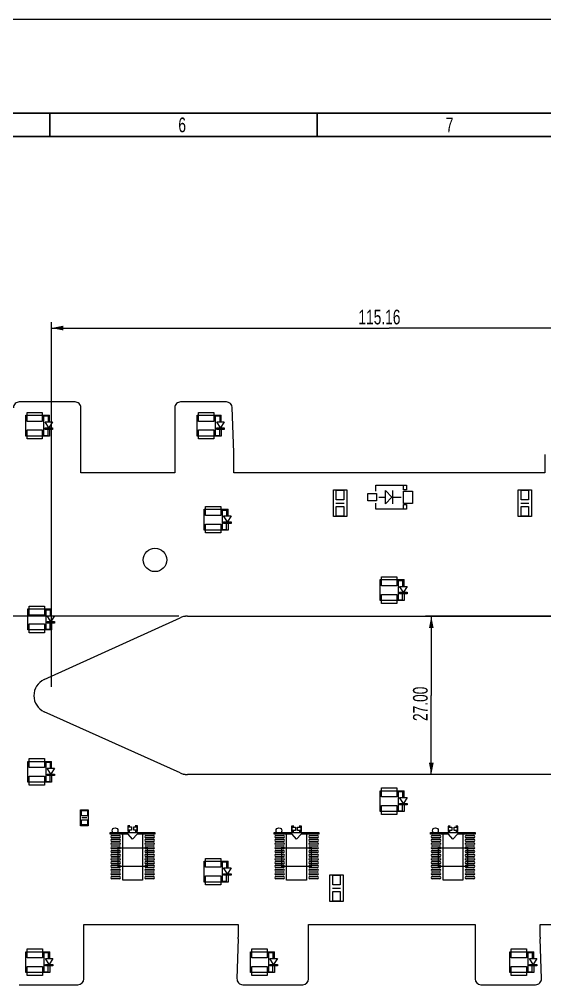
# Model space of a CAD drawing. Extents: x 0 to 594, y 0 to 420.
# Drawn here: x 238.3 to 327.9, y 255.4 to 420 of the extents above; entities that cross this region are included whole.
import ezdxf

# ---------------------------------------------------------------- set-up
doc = ezdxf.new("R2010")
doc.units = 0
doc.header["$LTSCALE"] = 32.67
doc.layers.get('0').update_dxf_attribs({"linetype": 'CONTINUOUS'})
doc.layers.add('02___PRT_ALL_AXES', color=7, linetype='CONTINUOUS')
doc.layers.add('03___PRT_ALL_CURVES', color=7, linetype='CONTINUOUS')
doc.styles.get("Standard").update_dxf_attribs({"font": 'txt', "width": 0.7})
doc.dimstyles.new('DIMSTYLE_1', dxfattribs={"dimtxt": 2.5, "dimasz": 2, "dimexe": 0.18, "dimexo": 0.0625, "dimgap": 0.09, "dimtad": 1, "dimzin": 0, "dimtxsty": 'STANDARD', "dimblk": '_ARROW_FILLED', "dimblk1": '_ARROW_FILLED', "dimblk2": '_ARROW_FILLED', "dimcen": 0.09, "dimazin": 3, "dimtp": 0.01, "dimtm": 0.01, "dimtfac": 1, "dimtofl": 0, "dimtmove": 0, "dimatfit": 3, "dimtolj": 1, "dimtzin": 0})

# ---------------------------------------------------------------- blocks, each defined once
blk = doc.blocks.new('_ARROW_FILLED')
at = {"color": 0, "linetype": 'BYBLOCK'}
blk.add_solid([(0, 0), (-1, 0.2), (-1, -0.2)], dxfattribs=at)
blk = doc.blocks.new('*D33')
at = {"color": 2, "linetype": 'CONTINUOUS'}
for p, q in [((334.25, 318.23), (307.55, 318.23)), ((308.55, 318.23), (308.55, 304.73)), ((308.55, 291.23), (308.55, 304.73)), ((334.25, 291.23), (307.55, 291.23))]:
    blk.add_line(p, q, dxfattribs=at)
at = {"color": 2, "linetype": 'CONTINUOUS', "xscale": 2, "yscale": 2, "zscale": 2}
for p, rotation in [((308.55, 318.23), 90), ((308.55, 291.23), 270)]:
    blk.add_blockref('_ARROW_FILLED', p, dxfattribs=dict(at, rotation=rotation))
at = {"color": 2, "linetype": 'CONTINUOUS', "width": 0.7}
blk.add_text('27.00', height=2.5, rotation=90, dxfattribs=at).set_placement((307.93, 300.36))
blk = doc.blocks.new('*D35')
at = {"color": 2, "linetype": 'CONTINUOUS'}
for p, q in [((243.8, 306.18), (243.8, 368.36)), ((243.8, 367.36), (301.38, 367.36)), ((358.96, 367.36), (301.38, 367.36)), ((358.96, 306.18), (358.96, 368.36))]:
    blk.add_line(p, q, dxfattribs=at)
at = {"color": 2, "linetype": 'CONTINUOUS', "xscale": 2, "yscale": 2, "zscale": 2, "rotation": 180}
blk.add_blockref('_ARROW_FILLED', (243.8, 367.36), dxfattribs=at)
at = {"color": 2, "linetype": 'CONTINUOUS', "xscale": 2, "yscale": 2, "zscale": 2}
blk.add_blockref('_ARROW_FILLED', (358.96, 367.36), dxfattribs=at)
at = {"color": 2, "linetype": 'CONTINUOUS', "width": 0.7}
blk.add_text('115.16', height=2.5, dxfattribs=at).set_placement((296.13, 367.99))
blk = doc.blocks.new('*D37')
at = {"color": 2, "linetype": 'CONTINUOUS'}
for p, q in [((236.82, 354.76), (168.4, 354.76)), ((169.4, 354.76), (169.4, 336.5)), ((169.4, 318.23), (169.4, 336.5)), ((265.5, 318.23), (168.4, 318.23))]:
    blk.add_line(p, q, dxfattribs=at)
at = {"color": 2, "linetype": 'CONTINUOUS', "xscale": 2, "yscale": 2, "zscale": 2}
for p, rotation in [((169.4, 354.76), 90), ((169.4, 318.23), 270)]:
    blk.add_blockref('_ARROW_FILLED', p, dxfattribs=dict(at, rotation=rotation))
at = {"color": 2, "linetype": 'CONTINUOUS', "width": 0.7}
blk.add_text('36.53', height=2.5, rotation=90, dxfattribs=at).set_placement((168.78, 334.42))

msp = doc.modelspace()

# ---------------------------------------------------------------- linework, layer by layer
at = {"color": 7, "linetype": 'CONTINUOUS'}
for p, q in [((0, 420), (594, 420)), ((247.822, 354.763), (238.317, 354.763)), ((273.617, 354.763), (265.822, 354.763)), ((248.822, 342.683), (248.822, 353.763)), ((264.822, 353.763), (264.822, 342.683)), ((274.869, 346.12), (274.617, 353.796)), ((274.873, 342.683), (274.873, 345.809)), ((327.88, 345.809), (327.88, 342.683)), ((264.822, 342.683), (248.822, 342.683)), ((327.88, 342.683), (274.873, 342.683)), ((242.554, 307.414), (265.752, 317.963)), ((266.998, 318.233), (335.755, 318.233)), ((265.761, 291.499), (242.563, 301.948)), ((335.755, 291.233), (266.998, 291.233)), ((249.317, 256.401), (249.317, 265.683)), ((249.317, 265.683), (275.634, 265.683)), ((275.634, 265.683), (275.634, 263.508)), ((287.634, 265.683), (316.011, 265.683)), ((287.634, 256.401), (287.634, 265.683)), ((316.011, 265.683), (316.011, 256.401)), ((327.119, 265.683), (353.436, 265.683)), ((327.119, 263.508), (327.119, 265.683)), ((275.63, 263.197), (275.414, 256.433)), ((327.339, 256.433), (327.123, 263.197)), ((238.317, 255.401), (248.317, 255.401)), ((276.414, 255.401), (286.634, 255.401)), ((317.011, 255.401), (326.34, 255.401))]:
    msp.add_line(p, q, dxfattribs=at)
at = {"color": 7, "linetype": 'CONTINUOUS', "const_width": 0.3}
for points in [[(565.1, 404), (13.1, 404)], [(561.1, 400), (17.1, 400)]]:
    msp.add_lwpolyline(points, dxfattribs=at)
at = {"color": 5, "linetype": 'CONTINUOUS', "const_width": 0.3}
for points in [[(243.517, 400), (243.517, 404)], [(289.1, 400), (289.1, 404)]]:
    msp.add_lwpolyline(points, dxfattribs=at)
at = {"color": 7, "linetype": 'CONTINUOUS'}
for centre, radius, start, end in [((238.317, 353.763), 1, 89.9981, 180.0019), ((247.822, 353.763), 1, 359.99604, 90.00396), ((265.822, 353.763), 1, 89.99771, 180.00229), ((273.617, 353.763), 1, 1.87942, 89.99993), ((262.297, 345.8), 12.576, 0.04183, 1.45724), ((267.01, 315.204), 3.032, 106.38872, 114.52542), ((266.99, 315.268), 2.965, 99.68141, 106.31055), ((266.988, 315.259), 2.974, 98.08816, 99.67357), ((266.992, 315.233), 3, 94.01783, 98.10694), ((266.998, 315.173), 3.06, 89.98925, 94.044), ((243.795, 304.683), 3, 114.45115, 245.75119), ((267.009, 294.262), 3.032, 245.69561, 253.76708), ((266.99, 294.206), 2.973, 253.81096, 256.05207), ((266.992, 294.199), 2.966, 255.99161, 260.33294), ((266.996, 294.207), 2.975, 260.2516, 261.82136), ((266.994, 294.233), 3, 261.92807, 265.98248), ((267, 294.293), 3.06, 265.95535, 269.97802), ((262.685, 263.522), 12.949, 358.56315, 359.93778), ((340.069, 263.522), 12.949, 180.06222, 181.43685), ((248.317, 256.401), 1, 270.00318, 359.99682), ((276.414, 256.401), 1, 178.16915, 269.99708), ((286.634, 256.401), 1, 270.00328, 359.99672), ((317.011, 256.401), 1, 180.00377, 269.99623), ((326.34, 256.401), 1, 270.00263, 1.83114)]:
    msp.add_arc(centre, radius, start, end, dxfattribs=at)
at = {"layer": '02___PRT_ALL_AXES', "color": 7, "linetype": 'CONTINUOUS'}
msp.add_circle((261.447, 327.823), 2, dxfattribs=at)
at = {"layer": '03___PRT_ALL_CURVES', "color": 4, "linetype": 'CONTINUOUS'}
for p, q in [((239.404, 348.938), (239.404, 352.494)), ((239.404, 352.494), (243.468, 352.494)), ((239.632, 351.454), (239.632, 352.978)), ((239.632, 352.978), (242.223, 352.978)), ((242.223, 352.978), (242.223, 351.454)), ((242.452, 352.494), (242.452, 348.938)), ((242.452, 352.367), (243.214, 352.367)), ((243.214, 352.367), (243.214, 351.351)), ((243.468, 351.351), (243.468, 352.494)), ((268.663, 348.938), (268.663, 352.494)), ((268.663, 352.494), (272.727, 352.494)), ((268.891, 351.454), (268.891, 352.978)), ((268.891, 352.978), (271.482, 352.978)), ((271.482, 352.978), (271.482, 351.454)), ((271.711, 352.494), (271.711, 348.938)), ((271.711, 352.367), (272.473, 352.367)), ((272.473, 352.367), (272.473, 351.351)), ((272.727, 351.351), (272.727, 352.494)), ((242.223, 351.454), (239.632, 351.454)), ((243.341, 350.335), (242.706, 351.351)), ((242.706, 351.351), (243.976, 351.351)), ((243.976, 351.351), (243.341, 350.335)), ((271.482, 351.454), (268.891, 351.454)), ((272.6, 350.335), (271.965, 351.351)), ((271.965, 351.351), (273.235, 351.351)), ((273.235, 351.351), (272.6, 350.335)), ((239.632, 348.454), (239.632, 349.978)), ((239.632, 349.978), (242.223, 349.978)), ((242.223, 349.978), (242.223, 348.454)), ((242.452, 349.065), (243.214, 349.065)), ((242.706, 350.081), (242.706, 350.335)), ((242.706, 350.335), (243.976, 350.335)), ((243.976, 350.081), (242.706, 350.081)), ((243.214, 349.065), (243.214, 350.081)), ((243.468, 350.081), (243.468, 348.938)), ((243.976, 350.335), (243.976, 350.081)), ((268.891, 348.454), (268.891, 349.978)), ((268.891, 349.978), (271.482, 349.978)), ((271.482, 349.978), (271.482, 348.454)), ((271.711, 349.065), (272.473, 349.065)), ((271.965, 350.081), (271.965, 350.335)), ((271.965, 350.335), (273.235, 350.335)), ((273.235, 350.081), (271.965, 350.081)), ((272.473, 349.065), (272.473, 350.081)), ((272.727, 350.081), (272.727, 348.938)), ((273.235, 350.335), (273.235, 350.081)), ((243.468, 348.938), (239.404, 348.938)), ((242.223, 348.454), (239.632, 348.454)), ((272.727, 348.938), (268.663, 348.938)), ((271.482, 348.454), (268.891, 348.454)), ((291.851, 335.218), (291.851, 339.79)), ((291.851, 339.79), (294.137, 339.79)), ((292.359, 338.075), (292.359, 339.726)), ((292.359, 339.726), (293.629, 339.726)), ((293.629, 339.726), (293.629, 338.075)), ((294.137, 339.79), (294.137, 335.218)), ((297.729, 337.872), (297.729, 339.167)), ((297.729, 339.167), (299.228, 339.167)), ((299.116, 339.536), (299.116, 340.552)), ((299.116, 340.552), (304.323, 340.552)), ((299.228, 339.167), (299.228, 337.872)), ((300.767, 337.377), (300.767, 339.663)), ((301.829, 338.52), (300.767, 339.663)), ((301.91, 339.663), (301.91, 337.377)), ((303.815, 339.79), (303.815, 340.552)), ((304.323, 339.79), (303.815, 339.79)), ((303.829, 337.465), (303.829, 339.574)), ((303.829, 339.574), (305.328, 339.574)), ((304.323, 340.552), (304.323, 339.79)), ((305.328, 339.574), (305.328, 337.465)), ((323.347, 335.218), (323.347, 339.79)), ((323.347, 339.79), (325.633, 339.79)), ((323.855, 338.075), (323.855, 339.726)), ((323.855, 339.726), (325.125, 339.726)), ((325.125, 339.726), (325.125, 338.075)), ((325.633, 339.79), (325.633, 335.218)), ((292.296, 337.504), (293.693, 337.504)), ((293.629, 338.075), (292.359, 338.075)), ((299.228, 337.872), (297.729, 337.872)), ((299.116, 336.488), (299.116, 337.504)), ((299.624, 338.52), (300.767, 338.52)), ((300.767, 337.377), (301.829, 338.52)), ((301.91, 338.52), (303.434, 338.52)), ((305.328, 337.465), (303.829, 337.465)), ((323.792, 337.504), (325.189, 337.504)), ((325.125, 338.075), (323.855, 338.075)), ((269.85, 332.905), (269.85, 336.461)), ((269.85, 336.461), (273.914, 336.461)), ((270.078, 335.421), (270.078, 336.945)), ((270.078, 336.945), (272.669, 336.945)), ((272.669, 336.945), (272.669, 335.421)), ((272.898, 336.461), (272.898, 332.905)), ((272.898, 336.334), (273.66, 336.334)), ((273.66, 336.334), (273.66, 335.318)), ((273.914, 335.318), (273.914, 336.461)), ((292.359, 335.281), (292.359, 336.932)), ((292.359, 336.932), (293.629, 336.932)), ((293.629, 336.932), (293.629, 335.281)), ((304.323, 336.488), (299.116, 336.488)), ((303.815, 336.488), (303.815, 337.25)), ((303.815, 337.25), (304.323, 337.25)), ((304.323, 337.25), (304.323, 336.488)), ((323.855, 335.281), (323.855, 336.932)), ((323.855, 336.932), (325.125, 336.932)), ((325.125, 336.932), (325.125, 335.281)), ((272.669, 335.421), (270.078, 335.421)), ((273.787, 334.302), (273.152, 335.318)), ((273.152, 335.318), (274.422, 335.318)), ((273.152, 334.048), (273.152, 334.302)), ((273.152, 334.302), (274.422, 334.302)), ((274.422, 335.318), (273.787, 334.302)), ((274.422, 334.302), (274.422, 334.048)), ((294.137, 335.218), (291.851, 335.218)), ((293.629, 335.281), (292.359, 335.281)), ((325.633, 335.218), (323.347, 335.218)), ((325.125, 335.281), (323.855, 335.281)), ((273.914, 332.905), (269.85, 332.905)), ((270.078, 332.421), (270.078, 333.945)), ((270.078, 333.945), (272.669, 333.945)), ((272.669, 333.945), (272.669, 332.421)), ((272.898, 333.032), (273.66, 333.032)), ((274.422, 334.048), (273.152, 334.048)), ((273.66, 333.032), (273.66, 334.048)), ((273.914, 334.048), (273.914, 332.905)), ((272.669, 332.421), (270.078, 332.421)), ((299.853, 320.905), (299.853, 324.461)), ((299.853, 324.461), (303.917, 324.461)), ((300.081, 323.421), (300.081, 324.945)), ((300.081, 324.945), (302.672, 324.945)), ((302.672, 324.945), (302.672, 323.421)), ((302.901, 324.461), (302.901, 320.905)), ((302.901, 324.334), (303.663, 324.334)), ((303.663, 324.334), (303.663, 323.318)), ((303.917, 323.318), (303.917, 324.461)), ((302.672, 323.421), (300.081, 323.421)), ((303.155, 323.318), (304.425, 323.318)), ((303.79, 322.302), (303.155, 323.318)), ((304.425, 323.318), (303.79, 322.302)), ((300.081, 320.421), (300.081, 321.945)), ((300.081, 321.945), (302.672, 321.945)), ((302.672, 321.945), (302.672, 320.421)), ((302.901, 321.032), (303.663, 321.032)), ((303.155, 322.048), (303.155, 322.302)), ((303.155, 322.302), (304.425, 322.302)), ((304.425, 322.048), (303.155, 322.048)), ((303.663, 321.032), (303.663, 322.048)), ((303.917, 322.048), (303.917, 320.905)), ((304.425, 322.302), (304.425, 322.048)), ((239.765, 315.905), (239.765, 319.461)), ((239.765, 319.461), (243.829, 319.461)), ((239.994, 318.421), (239.994, 319.945)), ((239.994, 319.945), (242.584, 319.945)), ((242.584, 319.945), (242.584, 318.421)), ((242.813, 319.461), (242.813, 315.905)), ((242.813, 319.334), (243.575, 319.334)), ((243.575, 319.334), (243.575, 318.318)), ((243.829, 318.318), (243.829, 319.461)), ((303.917, 320.905), (299.853, 320.905)), ((302.672, 320.421), (300.081, 320.421)), ((242.584, 318.421), (239.994, 318.421)), ((243.702, 317.302), (243.067, 318.318)), ((243.067, 318.318), (244.337, 318.318)), ((244.337, 318.318), (243.702, 317.302)), ((239.994, 315.421), (239.994, 316.945)), ((239.994, 316.945), (242.584, 316.945)), ((242.584, 316.945), (242.584, 315.421)), ((242.813, 316.032), (243.575, 316.032)), ((243.067, 317.048), (243.067, 317.302)), ((243.067, 317.302), (244.337, 317.302)), ((244.337, 317.048), (243.067, 317.048)), ((243.575, 316.032), (243.575, 317.048)), ((243.829, 317.048), (243.829, 315.905)), ((244.337, 317.302), (244.337, 317.048)), ((243.829, 315.905), (239.765, 315.905)), ((242.584, 315.421), (239.994, 315.421)), ((239.765, 289.905), (239.765, 293.461)), ((239.765, 293.461), (243.829, 293.461)), ((239.994, 292.421), (239.994, 293.945)), ((239.994, 293.945), (242.584, 293.945)), ((242.584, 293.945), (242.584, 292.421)), ((242.813, 293.461), (242.813, 289.905)), ((242.813, 293.334), (243.575, 293.334)), ((243.575, 293.334), (243.575, 292.318)), ((243.829, 292.318), (243.829, 293.461)), ((242.584, 292.421), (239.994, 292.421)), ((243.702, 291.302), (243.067, 292.318)), ((243.067, 292.318), (244.337, 292.318)), ((244.337, 292.318), (243.702, 291.302)), ((243.829, 289.905), (239.765, 289.905)), ((239.994, 289.421), (239.994, 290.945)), ((239.994, 290.945), (242.584, 290.945)), ((242.584, 290.945), (242.584, 289.421)), ((242.813, 290.032), (243.575, 290.032)), ((243.067, 291.048), (243.067, 291.302)), ((243.067, 291.302), (244.337, 291.302)), ((244.337, 291.048), (243.067, 291.048)), ((243.575, 290.032), (243.575, 291.048)), ((243.829, 291.048), (243.829, 289.905)), ((244.337, 291.302), (244.337, 291.048)), ((242.584, 289.421), (239.994, 289.421)), ((299.853, 288.461), (303.917, 288.461)), ((299.853, 284.905), (299.853, 288.461)), ((300.081, 288.945), (302.672, 288.945)), ((300.081, 287.421), (300.081, 288.945)), ((302.672, 288.945), (302.672, 287.421)), ((302.901, 288.461), (302.901, 284.905)), ((302.901, 288.334), (303.663, 288.334)), ((303.663, 288.334), (303.663, 287.318)), ((303.917, 287.318), (303.917, 288.461)), ((302.672, 287.421), (300.081, 287.421)), ((303.155, 287.318), (304.425, 287.318)), ((303.79, 286.302), (303.155, 287.318)), ((304.425, 287.318), (303.79, 286.302)), ((248.773, 282.5), (248.773, 285.218)), ((248.773, 285.218), (250.043, 285.218)), ((248.9, 284.189), (248.9, 285.078)), ((248.9, 285.078), (249.916, 285.078)), ((249.916, 285.078), (249.916, 284.189)), ((250.043, 285.218), (250.043, 282.5)), ((303.917, 284.905), (299.853, 284.905)), ((300.081, 285.945), (302.672, 285.945)), ((300.081, 284.421), (300.081, 285.945)), ((302.672, 285.945), (302.672, 284.421)), ((302.901, 285.032), (303.663, 285.032)), ((303.155, 286.302), (304.425, 286.302)), ((303.155, 286.048), (303.155, 286.302)), ((304.425, 286.048), (303.155, 286.048)), ((303.663, 285.032), (303.663, 286.048)), ((303.917, 286.048), (303.917, 284.905)), ((304.425, 286.302), (304.425, 286.048)), ((249.916, 284.189), (248.9, 284.189)), ((248.9, 282.64), (248.9, 283.529)), ((248.9, 283.529), (249.916, 283.529)), ((249.852, 283.859), (248.963, 283.859)), ((249.916, 283.529), (249.916, 282.64)), ((302.672, 284.421), (300.081, 284.421)), ((250.043, 282.5), (248.773, 282.5)), ((249.916, 282.64), (248.9, 282.64)), ((256.799, 282.487), (256.799, 281.573)), ((257.18, 282.487), (256.799, 282.487)), ((256.799, 281.573), (257.18, 281.573)), ((256.901, 281.751), (256.901, 282.309)), ((256.901, 282.309), (257.46, 282.309)), ((257.46, 281.751), (256.901, 281.751)), ((257.46, 282.309), (257.46, 281.751)), ((257.815, 281.751), (257.815, 282.309)), ((257.815, 282.309), (258.374, 282.309)), ((258.374, 281.751), (257.815, 281.751)), ((258.476, 282.487), (258.095, 282.487)), ((258.095, 281.573), (258.476, 281.573)), ((258.374, 282.309), (258.374, 281.751)), ((258.476, 281.573), (258.476, 282.487)), ((285.12, 282.436), (284.739, 282.436)), ((284.739, 282.436), (284.739, 281.522)), ((284.739, 281.522), (285.12, 281.522)), ((284.841, 282.259), (285.4, 282.259)), ((284.841, 281.7), (284.841, 282.259)), ((285.4, 281.7), (284.841, 281.7)), ((285.4, 282.259), (285.4, 281.7)), ((285.755, 282.259), (286.314, 282.259)), ((285.755, 281.7), (285.755, 282.259)), ((286.314, 281.7), (285.755, 281.7)), ((286.416, 282.436), (286.035, 282.436)), ((286.035, 281.522), (286.416, 281.522)), ((286.314, 282.259), (286.314, 281.7)), ((286.416, 281.522), (286.416, 282.436)), ((311.79, 282.436), (311.409, 282.436)), ((311.409, 282.436), (311.409, 281.522)), ((311.409, 281.522), (311.79, 281.522)), ((311.511, 282.259), (312.07, 282.259)), ((311.511, 281.7), (311.511, 282.259)), ((312.07, 281.7), (311.511, 281.7)), ((312.07, 282.259), (312.07, 281.7)), ((312.425, 282.259), (312.984, 282.259)), ((312.425, 281.7), (312.425, 282.259)), ((312.984, 281.7), (312.425, 281.7)), ((313.086, 282.436), (312.705, 282.436)), ((312.705, 281.522), (313.086, 281.522)), ((312.984, 282.259), (312.984, 281.7)), ((313.086, 281.522), (313.086, 282.436)), ((253.827, 281.09), (253.827, 281.344)), ((253.827, 281.344), (261.447, 281.344)), ((256.875, 281.09), (253.827, 281.09)), ((254.103, 280.836), (255.373, 280.836)), ((255.373, 280.455), (254.103, 280.455)), ((254.103, 280.201), (255.373, 280.201)), ((255.373, 279.82), (254.103, 279.82)), ((255.946, 273.203), (255.946, 281.103)), ((255.946, 281.103), (256.875, 281.103)), ((257.637, 280.201), (256.875, 281.09)), ((258.415, 281.09), (257.637, 280.201)), ((258.399, 281.103), (259.329, 281.103)), ((261.447, 281.09), (258.415, 281.09)), ((259.329, 281.103), (259.329, 273.203)), ((259.902, 280.836), (261.172, 280.836)), ((261.172, 280.455), (259.902, 280.455)), ((259.902, 280.201), (261.172, 280.201)), ((261.172, 279.82), (259.902, 279.82)), ((261.447, 281.344), (261.447, 281.09)), ((281.767, 281.344), (289.387, 281.344)), ((281.767, 281.09), (281.767, 281.344)), ((284.815, 281.09), (281.767, 281.09)), ((282.043, 280.836), (283.313, 280.836)), ((283.313, 280.455), (282.043, 280.455)), ((282.043, 280.201), (283.313, 280.201)), ((283.313, 279.82), (282.043, 279.82)), ((283.886, 281.103), (284.815, 281.103)), ((283.886, 273.203), (283.886, 281.103)), ((285.577, 280.201), (284.815, 281.09)), ((286.355, 281.09), (285.577, 280.201)), ((286.339, 281.103), (287.269, 281.103)), ((289.387, 281.09), (286.355, 281.09)), ((287.269, 281.103), (287.269, 273.203)), ((287.842, 280.836), (289.112, 280.836)), ((289.112, 280.455), (287.842, 280.455)), ((287.842, 280.201), (289.112, 280.201)), ((289.112, 279.82), (287.842, 279.82)), ((289.387, 281.344), (289.387, 281.09)), ((308.437, 281.344), (316.057, 281.344)), ((308.437, 281.09), (308.437, 281.344)), ((311.485, 281.09), (308.437, 281.09)), ((308.713, 280.836), (309.983, 280.836)), ((309.983, 280.455), (308.713, 280.455)), ((308.713, 280.201), (309.983, 280.201)), ((309.983, 279.82), (308.713, 279.82)), ((310.556, 281.103), (311.485, 281.103)), ((310.556, 273.203), (310.556, 281.103)), ((312.247, 280.201), (311.485, 281.09)), ((313.025, 281.09), (312.247, 280.201)), ((313.009, 281.103), (313.939, 281.103)), ((316.057, 281.09), (313.025, 281.09)), ((313.939, 281.103), (313.939, 273.203)), ((314.512, 280.836), (315.782, 280.836)), ((315.782, 280.455), (314.512, 280.455)), ((314.512, 280.201), (315.782, 280.201)), ((315.782, 279.82), (314.512, 279.82)), ((316.057, 281.344), (316.057, 281.09)), ((254.103, 279.566), (255.373, 279.566)), ((255.373, 279.185), (254.103, 279.185)), ((254.103, 278.931), (255.373, 278.931)), ((255.373, 278.55), (254.103, 278.55)), ((254.103, 278.296), (255.373, 278.296)), ((255.148, 275.553), (255.148, 278.753)), ((255.148, 278.753), (260.127, 278.753)), ((259.902, 279.566), (261.172, 279.566)), ((261.172, 279.185), (259.902, 279.185)), ((259.902, 278.931), (261.172, 278.931)), ((261.172, 278.55), (259.902, 278.55)), ((259.902, 278.296), (261.172, 278.296)), ((260.127, 278.753), (260.127, 275.553)), ((282.043, 279.566), (283.313, 279.566)), ((283.313, 279.185), (282.043, 279.185)), ((282.043, 278.931), (283.313, 278.931)), ((283.313, 278.55), (282.043, 278.55)), ((282.043, 278.296), (283.313, 278.296)), ((283.088, 278.753), (288.067, 278.753)), ((283.088, 275.553), (283.088, 278.753)), ((287.842, 279.566), (289.112, 279.566)), ((289.112, 279.185), (287.842, 279.185)), ((287.842, 278.931), (289.112, 278.931)), ((289.112, 278.55), (287.842, 278.55)), ((287.842, 278.296), (289.112, 278.296)), ((288.067, 278.753), (288.067, 275.553)), ((308.713, 279.566), (309.983, 279.566)), ((309.983, 279.185), (308.713, 279.185)), ((308.713, 278.931), (309.983, 278.931)), ((309.983, 278.55), (308.713, 278.55)), ((308.713, 278.296), (309.983, 278.296)), ((309.758, 278.753), (314.737, 278.753)), ((309.758, 275.553), (309.758, 278.753)), ((314.512, 279.566), (315.782, 279.566)), ((315.782, 279.185), (314.512, 279.185)), ((314.512, 278.931), (315.782, 278.931)), ((315.782, 278.55), (314.512, 278.55)), ((314.512, 278.296), (315.782, 278.296)), ((314.737, 278.753), (314.737, 275.553)), ((255.373, 277.915), (254.103, 277.915)), ((254.103, 277.661), (255.373, 277.661)), ((255.373, 277.28), (254.103, 277.28)), ((254.103, 277.026), (255.373, 277.026)), ((255.373, 276.645), (254.103, 276.645)), ((261.172, 277.915), (259.902, 277.915)), ((259.902, 277.661), (261.172, 277.661)), ((261.172, 277.28), (259.902, 277.28)), ((259.902, 277.026), (261.172, 277.026)), ((261.172, 276.645), (259.902, 276.645)), ((270.078, 276.945), (272.669, 276.945)), ((270.078, 275.421), (270.078, 276.945)), ((272.669, 276.945), (272.669, 275.421)), ((283.313, 277.915), (282.043, 277.915)), ((282.043, 277.661), (283.313, 277.661)), ((283.313, 277.28), (282.043, 277.28)), ((282.043, 277.026), (283.313, 277.026)), ((283.313, 276.645), (282.043, 276.645)), ((289.112, 277.915), (287.842, 277.915)), ((287.842, 277.661), (289.112, 277.661)), ((289.112, 277.28), (287.842, 277.28)), ((287.842, 277.026), (289.112, 277.026)), ((289.112, 276.645), (287.842, 276.645)), ((309.983, 277.915), (308.713, 277.915)), ((308.713, 277.661), (309.983, 277.661)), ((309.983, 277.28), (308.713, 277.28)), ((308.713, 277.026), (309.983, 277.026)), ((309.983, 276.645), (308.713, 276.645)), ((315.782, 277.915), (314.512, 277.915)), ((314.512, 277.661), (315.782, 277.661)), ((315.782, 277.28), (314.512, 277.28)), ((314.512, 277.026), (315.782, 277.026)), ((315.782, 276.645), (314.512, 276.645)), ((254.103, 276.391), (255.373, 276.391)), ((255.373, 276.01), (254.103, 276.01)), ((254.103, 275.756), (255.373, 275.756)), ((255.373, 275.375), (254.103, 275.375)), ((254.103, 275.121), (255.373, 275.121)), ((260.127, 275.553), (255.148, 275.553)), ((259.902, 276.391), (261.172, 276.391)), ((261.172, 276.01), (259.902, 276.01)), ((259.902, 275.756), (261.172, 275.756)), ((261.172, 275.375), (259.902, 275.375)), ((259.902, 275.121), (261.172, 275.121)), ((269.85, 276.461), (273.914, 276.461)), ((269.85, 272.905), (269.85, 276.461)), ((272.669, 275.421), (270.078, 275.421)), ((272.898, 276.461), (272.898, 272.905)), ((272.898, 276.334), (273.66, 276.334)), ((273.152, 275.318), (274.422, 275.318)), ((273.787, 274.302), (273.152, 275.318)), ((273.66, 276.334), (273.66, 275.318)), ((274.422, 275.318), (273.787, 274.302)), ((273.914, 275.318), (273.914, 276.461)), ((282.043, 276.391), (283.313, 276.391)), ((283.313, 276.01), (282.043, 276.01)), ((282.043, 275.756), (283.313, 275.756)), ((283.313, 275.375), (282.043, 275.375)), ((282.043, 275.121), (283.313, 275.121)), ((288.067, 275.553), (283.088, 275.553)), ((287.842, 276.391), (289.112, 276.391)), ((289.112, 276.01), (287.842, 276.01)), ((287.842, 275.756), (289.112, 275.756)), ((289.112, 275.375), (287.842, 275.375)), ((287.842, 275.121), (289.112, 275.121)), ((308.713, 276.391), (309.983, 276.391)), ((309.983, 276.01), (308.713, 276.01)), ((308.713, 275.756), (309.983, 275.756)), ((309.983, 275.375), (308.713, 275.375)), ((308.713, 275.121), (309.983, 275.121)), ((314.737, 275.553), (309.758, 275.553)), ((314.512, 276.391), (315.782, 276.391)), ((315.782, 276.01), (314.512, 276.01)), ((314.512, 275.756), (315.782, 275.756)), ((315.782, 275.375), (314.512, 275.375)), ((314.512, 275.121), (315.782, 275.121)), ((255.373, 274.74), (254.103, 274.74)), ((254.103, 274.486), (255.373, 274.486)), ((255.373, 274.105), (254.103, 274.105)), ((254.103, 273.851), (255.373, 273.851)), ((255.373, 273.47), (254.103, 273.47)), ((261.172, 274.74), (259.902, 274.74)), ((259.902, 274.486), (261.172, 274.486)), ((261.172, 274.105), (259.902, 274.105)), ((259.902, 273.851), (261.172, 273.851)), ((261.172, 273.47), (259.902, 273.47)), ((270.078, 273.945), (272.669, 273.945)), ((270.078, 272.421), (270.078, 273.945)), ((272.669, 273.945), (272.669, 272.421)), ((273.152, 274.302), (274.422, 274.302)), ((273.152, 274.048), (273.152, 274.302)), ((274.422, 274.048), (273.152, 274.048)), ((273.66, 273.032), (273.66, 274.048)), ((273.914, 274.048), (273.914, 272.905)), ((274.422, 274.302), (274.422, 274.048)), ((283.313, 274.74), (282.043, 274.74)), ((282.043, 274.486), (283.313, 274.486)), ((283.313, 274.105), (282.043, 274.105)), ((282.043, 273.851), (283.313, 273.851)), ((283.313, 273.47), (282.043, 273.47)), ((289.112, 274.74), (287.842, 274.74)), ((287.842, 274.486), (289.112, 274.486)), ((289.112, 274.105), (287.842, 274.105)), ((287.842, 273.851), (289.112, 273.851)), ((289.112, 273.47), (287.842, 273.47)), ((291.242, 274.156), (293.528, 274.156)), ((291.242, 269.584), (291.242, 274.156)), ((291.75, 274.092), (293.02, 274.092)), ((291.75, 272.441), (291.75, 274.092)), ((293.02, 274.092), (293.02, 272.441)), ((293.528, 274.156), (293.528, 269.584)), ((309.983, 274.74), (308.713, 274.74)), ((308.713, 274.486), (309.983, 274.486)), ((309.983, 274.105), (308.713, 274.105)), ((308.713, 273.851), (309.983, 273.851)), ((309.983, 273.47), (308.713, 273.47)), ((315.782, 274.74), (314.512, 274.74)), ((314.512, 274.486), (315.782, 274.486)), ((315.782, 274.105), (314.512, 274.105)), ((314.512, 273.851), (315.782, 273.851)), ((315.782, 273.47), (314.512, 273.47)), ((259.329, 273.203), (255.946, 273.203)), ((273.914, 272.905), (269.85, 272.905)), ((272.669, 272.421), (270.078, 272.421)), ((272.898, 273.032), (273.66, 273.032)), ((287.269, 273.203), (283.886, 273.203)), ((291.686, 271.87), (293.083, 271.87)), ((293.02, 272.441), (291.75, 272.441)), ((313.939, 273.203), (310.556, 273.203)), ((291.75, 271.298), (293.02, 271.298)), ((291.75, 269.647), (291.75, 271.298)), ((293.02, 271.298), (293.02, 269.647)), ((293.528, 269.584), (291.242, 269.584)), ((293.02, 269.647), (291.75, 269.647)), ((239.452, 257.459), (239.452, 261.015)), ((239.452, 261.015), (243.516, 261.015)), ((239.68, 259.975), (239.68, 261.499)), ((239.68, 261.499), (242.271, 261.499)), ((242.271, 261.499), (242.271, 259.975)), ((242.5, 261.015), (242.5, 257.459)), ((242.5, 260.888), (243.262, 260.888)), ((243.262, 260.888), (243.262, 259.872)), ((243.516, 259.872), (243.516, 261.015)), ((277.741, 261.015), (281.805, 261.015)), ((277.741, 257.459), (277.741, 261.015)), ((277.969, 261.499), (280.56, 261.499)), ((277.969, 259.975), (277.969, 261.499)), ((280.56, 261.499), (280.56, 259.975)), ((280.789, 261.015), (280.789, 257.459)), ((280.789, 260.888), (281.551, 260.888)), ((281.551, 260.888), (281.551, 259.872)), ((281.805, 259.872), (281.805, 261.015)), ((321.964, 261.015), (326.028, 261.015)), ((321.964, 257.459), (321.964, 261.015)), ((322.193, 261.499), (324.784, 261.499)), ((322.193, 259.975), (322.193, 261.499)), ((324.784, 261.499), (324.784, 259.975)), ((325.012, 261.015), (325.012, 257.459)), ((325.012, 260.888), (325.774, 260.888)), ((325.774, 260.888), (325.774, 259.872)), ((326.028, 259.872), (326.028, 261.015)), ((242.271, 259.975), (239.68, 259.975)), ((239.68, 256.975), (239.68, 258.499)), ((239.68, 258.499), (242.271, 258.499)), ((242.271, 258.499), (242.271, 256.975)), ((243.389, 258.856), (242.754, 259.872)), ((242.754, 259.872), (244.024, 259.872)), ((242.754, 258.602), (242.754, 258.856)), ((242.754, 258.856), (244.024, 258.856)), ((244.024, 258.602), (242.754, 258.602)), ((243.262, 257.586), (243.262, 258.602)), ((244.024, 259.872), (243.389, 258.856)), ((243.516, 258.602), (243.516, 257.459)), ((244.024, 258.856), (244.024, 258.602)), ((280.56, 259.975), (277.969, 259.975)), ((277.969, 258.499), (280.56, 258.499)), ((277.969, 256.975), (277.969, 258.499)), ((280.56, 258.499), (280.56, 256.975)), ((281.043, 259.872), (282.313, 259.872)), ((281.678, 258.856), (281.043, 259.872)), ((281.043, 258.856), (282.313, 258.856)), ((281.043, 258.602), (281.043, 258.856)), ((282.313, 258.602), (281.043, 258.602)), ((281.551, 257.586), (281.551, 258.602)), ((282.313, 259.872), (281.678, 258.856)), ((281.805, 258.602), (281.805, 257.459)), ((282.313, 258.856), (282.313, 258.602)), ((324.784, 259.975), (322.193, 259.975)), ((322.193, 258.499), (324.784, 258.499)), ((322.193, 256.975), (322.193, 258.499)), ((324.784, 258.499), (324.784, 256.975)), ((325.266, 259.872), (326.536, 259.872)), ((325.901, 258.856), (325.266, 259.872)), ((325.266, 258.856), (326.536, 258.856)), ((325.266, 258.602), (325.266, 258.856)), ((326.536, 258.602), (325.266, 258.602)), ((325.774, 257.586), (325.774, 258.602)), ((326.536, 259.872), (325.901, 258.856)), ((326.028, 258.602), (326.028, 257.459)), ((326.536, 258.856), (326.536, 258.602)), ((243.516, 257.459), (239.452, 257.459)), ((242.271, 256.975), (239.68, 256.975)), ((242.5, 257.586), (243.262, 257.586)), ((281.805, 257.459), (277.741, 257.459)), ((280.56, 256.975), (277.969, 256.975)), ((280.789, 257.586), (281.551, 257.586)), ((326.028, 257.459), (321.964, 257.459)), ((324.784, 256.975), (322.193, 256.975)), ((325.012, 257.586), (325.774, 257.586))]:
    msp.add_line(p, q, dxfattribs=at)
for centre in [(254.637, 281.653), (282.577, 281.653), (309.247, 281.653)]:
    msp.add_circle(centre, 0.5, dxfattribs=at)
for centre, start, end in [((254.103, 280.646), 90, 270), ((254.103, 280.011), 90, 270), ((255.373, 280.646), 270, 90), ((255.373, 280.011), 270, 90), ((259.902, 280.646), 90, 270), ((259.902, 280.011), 90, 270), ((261.172, 280.646), 270, 90), ((261.172, 280.011), 270, 90), ((282.043, 280.646), 90, 270), ((282.043, 280.011), 90, 270), ((283.313, 280.646), 270, 90), ((283.313, 280.011), 270, 90), ((287.842, 280.646), 90, 270), ((287.842, 280.011), 90, 270), ((289.112, 280.646), 270, 90), ((289.112, 280.011), 270, 90), ((308.713, 280.646), 90, 270), ((308.713, 280.011), 90, 270), ((309.983, 280.646), 270, 90), ((309.983, 280.011), 270, 90), ((314.512, 280.646), 90, 270), ((314.512, 280.011), 90, 270), ((315.782, 280.646), 270, 90), ((315.782, 280.011), 270, 90), ((254.103, 279.376), 90, 270), ((254.103, 278.741), 90, 270), ((254.103, 278.106), 90, 270), ((255.373, 279.376), 270, 90), ((255.373, 278.741), 270, 90), ((255.373, 278.106), 270, 90), ((259.902, 279.376), 90, 270), ((259.902, 278.741), 90, 270), ((259.902, 278.106), 90, 270), ((261.172, 279.376), 270, 90), ((261.172, 278.741), 270, 90), ((261.172, 278.106), 270, 90), ((282.043, 279.376), 90, 270), ((282.043, 278.741), 90, 270), ((282.043, 278.106), 90, 270), ((283.313, 279.376), 270, 90), ((283.313, 278.741), 270, 90), ((283.313, 278.106), 270, 90), ((287.842, 279.376), 90, 270), ((287.842, 278.741), 90, 270), ((287.842, 278.106), 90, 270), ((289.112, 279.376), 270, 90), ((289.112, 278.741), 270, 90), ((289.112, 278.106), 270, 90), ((308.713, 279.376), 90, 270), ((308.713, 278.741), 90, 270), ((308.713, 278.106), 90, 270), ((309.983, 279.376), 270, 90), ((309.983, 278.741), 270, 90), ((309.983, 278.106), 270, 90), ((314.512, 279.376), 90, 270), ((314.512, 278.741), 90, 270), ((314.512, 278.106), 90, 270), ((315.782, 279.376), 270, 90), ((315.782, 278.741), 270, 90), ((315.782, 278.106), 270, 90), ((254.103, 277.471), 90, 270), ((254.103, 276.836), 90, 270), ((255.373, 277.471), 270, 90), ((255.373, 276.836), 270, 90), ((259.902, 277.471), 90, 270), ((259.902, 276.836), 90, 270), ((261.172, 277.471), 270, 90), ((261.172, 276.836), 270, 90), ((282.043, 277.471), 90, 270), ((282.043, 276.836), 90, 270), ((283.313, 277.471), 270, 90), ((283.313, 276.836), 270, 90), ((287.842, 277.471), 90, 270), ((287.842, 276.836), 90, 270), ((289.112, 277.471), 270, 90), ((289.112, 276.836), 270, 90), ((308.713, 277.471), 90, 270), ((308.713, 276.836), 90, 270), ((309.983, 277.471), 270, 90), ((309.983, 276.836), 270, 90), ((314.512, 277.471), 90, 270), ((314.512, 276.836), 90, 270), ((315.782, 277.471), 270, 90), ((315.782, 276.836), 270, 90), ((254.103, 276.201), 90, 270), ((254.103, 275.566), 90, 270), ((254.103, 274.931), 90, 270), ((255.373, 276.201), 270, 90), ((255.373, 275.566), 270, 90), ((255.373, 274.931), 270, 90), ((259.902, 276.201), 90, 270), ((259.902, 275.566), 90, 270), ((259.902, 274.931), 90, 270), ((261.172, 276.201), 270, 90), ((261.172, 275.566), 270, 90), ((261.172, 274.931), 270, 90), ((282.043, 276.201), 90, 270), ((282.043, 275.566), 90, 270), ((282.043, 274.931), 90, 270), ((283.313, 276.201), 270, 90), ((283.313, 275.566), 270, 90), ((283.313, 274.931), 270, 90), ((287.842, 276.201), 90, 270), ((287.842, 275.566), 90, 270), ((287.842, 274.931), 90, 270), ((289.112, 276.201), 270, 90), ((289.112, 275.566), 270, 90), ((289.112, 274.931), 270, 90), ((308.713, 276.201), 90, 270), ((308.713, 275.566), 90, 270), ((308.713, 274.931), 90, 270), ((309.983, 276.201), 270, 90), ((309.983, 275.566), 270, 90), ((309.983, 274.931), 270, 90), ((314.512, 276.201), 90, 270), ((314.512, 275.566), 90, 270), ((314.512, 274.931), 90, 270), ((315.782, 276.201), 270, 90), ((315.782, 275.566), 270, 90), ((315.782, 274.931), 270, 90), ((254.103, 274.296), 90, 270), ((254.103, 273.661), 90, 270), ((255.373, 274.296), 270, 90), ((255.373, 273.661), 270, 90), ((259.902, 274.296), 90, 270), ((259.902, 273.661), 90, 270), ((261.172, 274.296), 270, 90), ((261.172, 273.661), 270, 90), ((282.043, 274.296), 90, 270), ((282.043, 273.661), 90, 270), ((283.313, 274.296), 270, 90), ((283.313, 273.661), 270, 90), ((287.842, 274.296), 90, 270), ((287.842, 273.661), 90, 270), ((289.112, 274.296), 270, 90), ((289.112, 273.661), 270, 90), ((308.713, 274.296), 90, 270), ((308.713, 273.661), 90, 270), ((309.983, 274.296), 270, 90), ((309.983, 273.661), 270, 90), ((314.512, 274.296), 90, 270), ((314.512, 273.661), 90, 270), ((315.782, 274.296), 270, 90), ((315.782, 273.661), 270, 90)]:
    msp.add_arc(centre, 0.191, start, end, dxfattribs=at)

# ---------------------------------------------------------------- texts
at = {"color": 2, "linetype": 'CONTINUOUS', "width": 0.7}
for s, p in [('6', (265.433, 400.75)), ('7', (311.017, 400.75))]:
    msp.add_text(s, height=2.5, dxfattribs=at).set_placement(p)

# ---------------------------------------------------------------- dimensions: what is measured, and where the dimension line sits
at = {"color": 2, "linetype": 'CONTINUOUS'}
dim = msp.add_linear_dim(base=(358.958, 367.364), p1=(243.795, 306.183), p2=(358.958, 306.183), dimstyle='DIMSTYLE_1', dxfattribs=at)
dim.commit()
dim.dimension.update_dxf_attribs({"geometry": '*D35', "text_midpoint": (301.377, 369.239), "dimtype": 160})
for base, p1, p2, picture, middle in [((169.402, 318.233), (236.817, 354.763), (265.498, 318.233), '*D37', (167.527, 338.796)), ((308.551, 291.233), (334.255, 318.233), (334.255, 291.233), '*D33', (306.676, 304.733))]:
    dim = msp.add_linear_dim(base=base, p1=p1, p2=p2, angle=270, dimstyle='DIMSTYLE_1', dxfattribs=at)
    dim.commit()
    dim.dimension.update_dxf_attribs({"geometry": picture, "text_midpoint": middle, "dimtype": 160})

doc.saveas('drawing.dxf')
